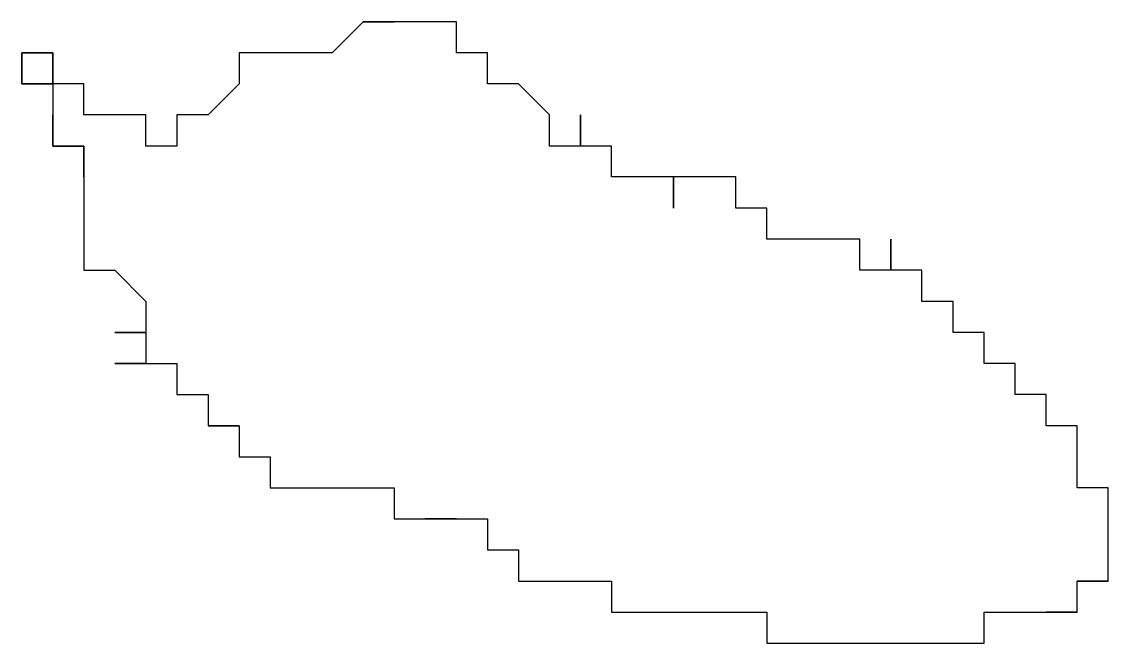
# Model space of a CAD drawing. Extents: x 7 to 605, y 7 to 778.
# Drawn here: x 279.07 to 287.47, y 108.17 to 112.97 of the extents above; entities that cross this region are included whole.
import ezdxf

# ---------------------------------------------------------------- set-up
doc = ezdxf.new("R2010")
doc.units = 0
doc.header["$MEASUREMENT"] = 0
doc.layers.add('STATE', color=7, linetype='CONTINUOUS')

# ---------------------------------------------------------------- blocks, each defined once
blk = doc.blocks.new('BLOCK_2')
at = {"layer": 'STATE'}
blk.add_lwpolyline([(279.0688, 112.4902), (279.0688, 112.7314), (279.3086, 112.7314), (279.3086, 112.4902), (279.0688, 112.4902)], dxfattribs=at)
at = {"layer": 'STATE', "color": 2}
blk.add_open_spline([(281.7085, 112.9707), (281.7085, 112.9707), (281.9482, 112.9707), (281.9482, 112.9707), (281.9482, 112.9707), (281.7085, 112.9707), (281.7085, 112.9707), (281.7085, 112.9707), (281.9482, 112.9707), (281.9482, 112.9707), (281.9482, 112.9707), (282.1885, 112.9707), (282.1885, 112.9707), (282.1885, 112.9707), (282.4282, 112.9707), (282.4282, 112.9707), (282.4282, 112.9707), (282.4282, 112.7314), (282.4282, 112.7314), (282.4282, 112.7314), (282.668, 112.7314), (282.668, 112.7314), (282.668, 112.7314), (282.668, 112.4902), (282.668, 112.4902), (282.668, 112.4902), (282.9082, 112.4902), (282.9082, 112.4902), (282.9082, 112.4902), (283.1479, 112.251), (283.1479, 112.251), (283.1479, 112.251), (283.1479, 112.0107), (283.1479, 112.0107), (283.1479, 112.0107), (283.3882, 112.0107), (283.3882, 112.0107), (283.3882, 112.0107), (283.3882, 112.251), (283.3882, 112.251), (283.3882, 112.251), (283.3882, 112.0107), (283.3882, 112.0107), (283.3882, 112.0107), (283.6279, 112.0107), (283.6279, 112.0107), (283.6279, 112.0107), (283.6279, 111.7715), (283.6279, 111.7715), (283.6279, 111.7715), (283.8682, 111.7715), (283.8682, 111.7715), (283.8682, 111.7715), (284.1079, 111.7715), (284.1079, 111.7715), (284.1079, 111.7715), (284.1079, 111.5312), (284.1079, 111.5312), (284.1079, 111.5312), (284.1079, 111.7715), (284.1079, 111.7715), (284.1079, 111.7715), (284.3477, 111.7715), (284.3477, 111.7715), (284.3477, 111.7715), (284.5879, 111.7715), (284.5879, 111.7715), (284.5879, 111.7715), (284.5879, 111.5312), (284.5879, 111.5312), (284.5879, 111.5312), (284.8276, 111.5312), (284.8276, 111.5312), (284.8276, 111.5312), (284.8276, 111.29), (284.8276, 111.29), (284.8276, 111.29), (285.0679, 111.29), (285.0679, 111.29), (285.0679, 111.29), (285.3076, 111.29), (285.3076, 111.29), (285.3076, 111.29), (285.5479, 111.29), (285.5479, 111.29), (285.5479, 111.29), (285.5479, 111.0508), (285.5479, 111.0508), (285.5479, 111.0508), (285.7876, 111.0508), (285.7876, 111.0508), (285.7876, 111.0508), (285.7876, 111.29), (285.7876, 111.29), (285.7876, 111.29), (285.7876, 111.0508), (285.7876, 111.0508), (285.7876, 111.0508), (286.0273, 111.0508), (286.0273, 111.0508), (286.0273, 111.0508), (286.0273, 110.8105), (286.0273, 110.8105), (286.0273, 110.8105), (286.2676, 110.8105), (286.2676, 110.8105), (286.2676, 110.8105), (286.2676, 110.5703), (286.2676, 110.5703), (286.2676, 110.5703), (286.5073, 110.5703), (286.5073, 110.5703), (286.5073, 110.5703), (286.5073, 110.3311), (286.5073, 110.3311), (286.5073, 110.3311), (286.7476, 110.3311), (286.7476, 110.3311), (286.7476, 110.3311), (286.7476, 110.0908), (286.7476, 110.0908), (286.7476, 110.0908), (286.9873, 110.0908), (286.9873, 110.0908), (286.9873, 110.0908), (286.9873, 109.8506), (286.9873, 109.8506), (286.9873, 109.8506), (287.2275, 109.8506), (287.2275, 109.8506), (287.2275, 109.8506), (287.2275, 109.6104), (287.2275, 109.6104), (287.2275, 109.6104), (287.2275, 109.3701), (287.2275, 109.3701), (287.2275, 109.3701), (287.4673, 109.3701), (287.4673, 109.3701), (287.4673, 109.3701), (287.4673, 109.1309), (287.4673, 109.1309), (287.4673, 109.1309), (287.4673, 108.8906), (287.4673, 108.8906), (287.4673, 108.8906), (287.4673, 108.6504), (287.4673, 108.6504), (287.4673, 108.6504), (287.2275, 108.6504), (287.2275, 108.6504), (287.2275, 108.6504), (287.4673, 108.6504), (287.4673, 108.6504), (287.4673, 108.6504), (287.2275, 108.6504), (287.2275, 108.6504), (287.2275, 108.6504), (287.2275, 108.4102), (287.2275, 108.4102), (287.2275, 108.4102), (286.9873, 108.4102), (286.9873, 108.4102), (286.9873, 108.4102), (287.2275, 108.4102), (287.2275, 108.4102), (287.2275, 108.4102), (286.9873, 108.4102), (286.9873, 108.4102), (286.9873, 108.4102), (286.7476, 108.4102), (286.7476, 108.4102), (286.7476, 108.4102), (286.5073, 108.4102), (286.5073, 108.4102), (286.5073, 108.4102), (286.5073, 108.1699), (286.5073, 108.1699), (286.5073, 108.1699), (286.2676, 108.1699), (286.2676, 108.1699), (286.2676, 108.1699), (286.0273, 108.1699), (286.0273, 108.1699), (286.0273, 108.1699), (285.7876, 108.1699), (285.7876, 108.1699), (285.7876, 108.1699), (285.5479, 108.1699), (285.5479, 108.1699), (285.5479, 108.1699), (285.3076, 108.1699), (285.3076, 108.1699), (285.3076, 108.1699), (285.0679, 108.1699), (285.0679, 108.1699), (285.0679, 108.1699), (284.8276, 108.1699), (284.8276, 108.1699), (284.8276, 108.1699), (284.8276, 108.4102), (284.8276, 108.4102), (284.8276, 108.4102), (284.5879, 108.4102), (284.5879, 108.4102), (284.5879, 108.4102), (284.3477, 108.4102), (284.3477, 108.4102), (284.3477, 108.4102), (284.1079, 108.4102), (284.1079, 108.4102), (284.1079, 108.4102), (283.8682, 108.4102), (283.8682, 108.4102), (283.8682, 108.4102), (283.6279, 108.4102), (283.6279, 108.4102), (283.6279, 108.4102), (283.6279, 108.6504), (283.6279, 108.6504), (283.6279, 108.6504), (283.3882, 108.6504), (283.3882, 108.6504), (283.3882, 108.6504), (283.1479, 108.6504), (283.1479, 108.6504), (283.1479, 108.6504), (282.9082, 108.6504), (282.9082, 108.6504), (282.9082, 108.6504), (282.9082, 108.8906), (282.9082, 108.8906), (282.9082, 108.8906), (282.668, 108.8906), (282.668, 108.8906), (282.668, 108.8906), (282.668, 109.1309), (282.668, 109.1309), (282.668, 109.1309), (282.4282, 109.1309), (282.4282, 109.1309), (282.4282, 109.1309), (282.1885, 109.1309), (282.1885, 109.1309), (282.1885, 109.1309), (282.4282, 109.1309), (282.4282, 109.1309), (282.4282, 109.1309), (282.1885, 109.1309), (282.1885, 109.1309), (282.1885, 109.1309), (281.9482, 109.1309), (281.9482, 109.1309), (281.9482, 109.1309), (281.9482, 109.3701), (281.9482, 109.3701), (281.9482, 109.3701), (281.7085, 109.3701), (281.7085, 109.3701), (281.7085, 109.3701), (281.4683, 109.3701), (281.4683, 109.3701), (281.4683, 109.3701), (281.2285, 109.3701), (281.2285, 109.3701), (281.2285, 109.3701), (280.9883, 109.3701), (280.9883, 109.3701), (280.9883, 109.3701), (280.9883, 109.6104), (280.9883, 109.6104), (280.9883, 109.6104), (280.7485, 109.6104), (280.7485, 109.6104), (280.7485, 109.6104), (280.7485, 109.8506), (280.7485, 109.8506), (280.7485, 109.8506), (280.5088, 109.8506), (280.5088, 109.8506), (280.5088, 109.8506), (280.7485, 109.8506), (280.7485, 109.8506), (280.7485, 109.8506), (280.5088, 109.8506), (280.5088, 109.8506), (280.5088, 109.8506), (280.5088, 110.0908), (280.5088, 110.0908), (280.5088, 110.0908), (280.2686, 110.0908), (280.2686, 110.0908), (280.2686, 110.0908), (280.2686, 110.3311), (280.2686, 110.3311), (280.2686, 110.3311), (280.0288, 110.3311), (280.0288, 110.3311), (280.0288, 110.3311), (279.7886, 110.3311), (279.7886, 110.3311), (279.7886, 110.3311), (280.0288, 110.3311), (280.0288, 110.3311), (280.0288, 110.3311), (280.0288, 110.5703), (280.0288, 110.5703), (280.0288, 110.5703), (279.7886, 110.5703), (279.7886, 110.5703), (279.7886, 110.5703), (280.0288, 110.5703), (280.0288, 110.5703), (280.0288, 110.5703), (280.0288, 110.8105), (280.0288, 110.8105), (280.0288, 110.8105), (279.7886, 111.0508), (279.7886, 111.0508), (279.7886, 111.0508), (279.5488, 111.0508), (279.5488, 111.0508), (279.5488, 111.0508), (279.5488, 111.29), (279.5488, 111.29), (279.5488, 111.29), (279.5488, 111.5312), (279.5488, 111.5312), (279.5488, 111.5312), (279.5488, 111.7715), (279.5488, 111.7715), (279.5488, 111.7715), (279.5488, 112.0107), (279.5488, 112.0107), (279.5488, 112.0107), (279.5488, 111.7715), (279.5488, 111.7715), (279.5488, 111.7715), (279.5488, 112.0107), (279.5488, 112.0107), (279.5488, 112.0107), (279.3086, 112.0107), (279.3086, 112.0107), (279.3086, 112.0107), (279.5488, 112.0107), (279.5488, 112.0107), (279.5488, 112.0107), (279.3086, 112.0107), (279.3086, 112.0107), (279.3086, 112.0107), (279.5488, 112.0107), (279.5488, 112.0107), (279.5488, 112.0107), (279.3086, 112.0107), (279.3086, 112.0107), (279.3086, 112.0107), (279.3086, 112.251), (279.3086, 112.251), (279.3086, 112.251), (279.3086, 112.0107), (279.3086, 112.0107), (279.3086, 112.0107), (279.3086, 112.251), (279.3086, 112.251), (279.3086, 112.251), (279.3086, 112.4902), (279.3086, 112.4902), (279.3086, 112.4902), (279.0688, 112.4902), (279.0688, 112.4902), (279.0688, 112.4902), (279.3086, 112.4902), (279.3086, 112.4902), (279.3086, 112.4902), (279.0688, 112.4902), (279.0688, 112.4902), (279.0688, 112.4902), (279.0688, 112.7314), (279.0688, 112.7314), (279.0688, 112.7314), (279.3086, 112.7314), (279.3086, 112.7314), (279.3086, 112.7314), (279.3086, 112.4902), (279.3086, 112.4902), (279.3086, 112.4902), (279.5488, 112.4902), (279.5488, 112.4902), (279.5488, 112.4902), (279.5488, 112.251), (279.5488, 112.251), (279.5488, 112.251), (279.7886, 112.251), (279.7886, 112.251), (279.7886, 112.251), (280.0288, 112.251), (280.0288, 112.251), (280.0288, 112.251), (280.0288, 112.0107), (280.0288, 112.0107), (280.0288, 112.0107), (280.2686, 112.0107), (280.2686, 112.0107), (280.2686, 112.0107), (280.2686, 112.251), (280.2686, 112.251), (280.2686, 112.251), (280.5088, 112.251), (280.5088, 112.251), (280.5088, 112.251), (280.7485, 112.4902), (280.7485, 112.4902), (280.7485, 112.4902), (280.7485, 112.7314), (280.7485, 112.7314), (280.7485, 112.7314), (280.9883, 112.7314), (280.9883, 112.7314), (280.9883, 112.7314), (281.2285, 112.7314), (281.2285, 112.7314), (281.2285, 112.7314), (281.4683, 112.7314), (281.4683, 112.7314), (281.4683, 112.7314), (281.7085, 112.9707), (281.7085, 112.9707)], degree=3, knots=[0, 0, 0, 0, 1, 1, 1, 2, 2, 2, 3, 3, 3, 4, 4, 4, 5, 5, 5, 6, 6, 6, 7, 7, 7, 8, 8, 8, 9, 9, 9, 10, 10, 10, 11, 11, 11, 12, 12, 12, 13, 13, 13, 14, 14, 14, 15, 15, 15, 16, 16, 16, 17, 17, 17, 18, 18, 18, 19, 19, 19, 20, 20, 20, 21, 21, 21, 22, 22, 22, 23, 23, 23, 24, 24, 24, 25, 25, 25, 26, 26, 26, 27, 27, 27, 28, 28, 28, 29, 29, 29, 30, 30, 30, 31, 31, 31, 32, 32, 32, 33, 33, 33, 34, 34, 34, 35, 35, 35, 36, 36, 36, 37, 37, 37, 38, 38, 38, 39, 39, 39, 40, 40, 40, 41, 41, 41, 42, 42, 42, 43, 43, 43, 44, 44, 44, 45, 45, 45, 46, 46, 46, 47, 47, 47, 48, 48, 48, 49, 49, 49, 50, 50, 50, 51, 51, 51, 52, 52, 52, 53, 53, 53, 54, 54, 54, 55, 55, 55, 56, 56, 56, 57, 57, 57, 58, 58, 58, 59, 59, 59, 60, 60, 60, 61, 61, 61, 62, 62, 62, 63, 63, 63, 64, 64, 64, 65, 65, 65, 66, 66, 66, 67, 67, 67, 68, 68, 68, 69, 69, 69, 70, 70, 70, 71, 71, 71, 72, 72, 72, 73, 73, 73, 74, 74, 74, 75, 75, 75, 76, 76, 76, 77, 77, 77, 78, 78, 78, 79, 79, 79, 80, 80, 80, 81, 81, 81, 82, 82, 82, 83, 83, 83, 84, 84, 84, 85, 85, 85, 86, 86, 86, 87, 87, 87, 88, 88, 88, 89, 89, 89, 90, 90, 90, 91, 91, 91, 92, 92, 92, 93, 93, 93, 94, 94, 94, 95, 95, 95, 96, 96, 96, 97, 97, 97, 98, 98, 98, 99, 99, 99, 100, 100, 100, 101, 101, 101, 102, 102, 102, 103, 103, 103, 104, 104, 104, 105, 105, 105, 106, 106, 106, 107, 107, 107, 108, 108, 108, 109, 109, 109, 110, 110, 110, 111, 111, 111, 112, 112, 112, 113, 113, 113, 114, 114, 114, 115, 115, 115, 116, 116, 116, 117, 117, 117, 118, 118, 118, 119, 119, 119, 120, 120, 120, 121, 121, 121, 122, 122, 122, 123, 123, 123, 124, 124, 124, 125, 125, 125, 126, 126, 126, 127, 127, 127, 128, 128, 128, 129, 129, 129, 130, 130, 130, 131, 131, 131, 132, 132, 132, 133, 133, 133, 134, 134, 134, 135, 135, 135, 136, 136, 136, 137, 137, 137, 138, 138, 138, 139, 139, 139, 140, 140, 140, 141, 141, 141, 142, 142, 142, 142], dxfattribs=at)

msp = doc.modelspace()

# ---------------------------------------------------------------- block references
at = {"layer": 'STATE'}
msp.add_blockref('BLOCK_2', (0, 0), dxfattribs=at)

doc.saveas('drawing.dxf')
